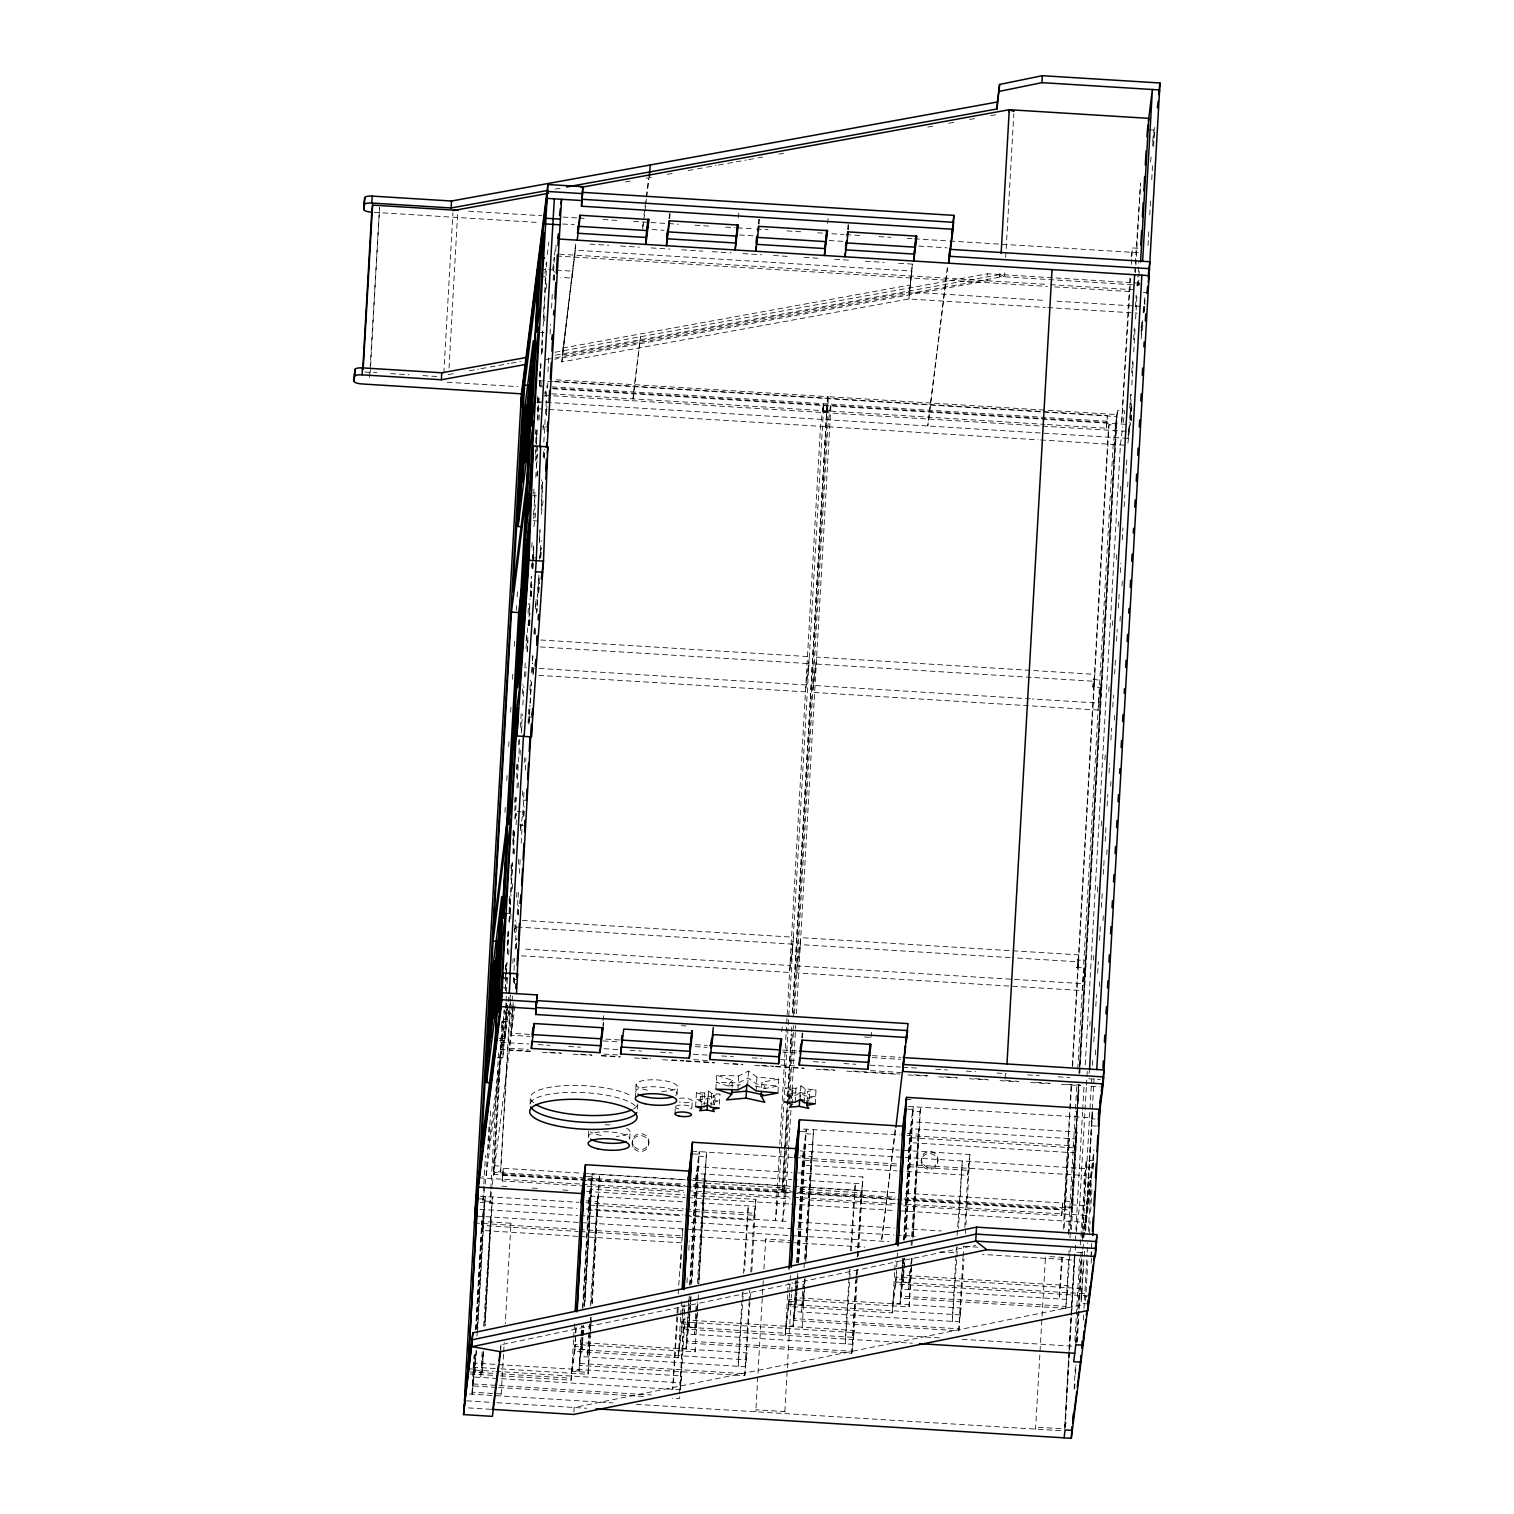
<?xml version="1.0" encoding="UTF-8"?>
<svg xmlns="http://www.w3.org/2000/svg" width="1514" height="1514" viewBox="0 0 1514 1514"><rect width="100%" height="100%" fill="white"/><g stroke="black" fill="none" stroke-linecap="round" stroke-linejoin="round"><path stroke-width="0.75" stroke-dasharray="5 3.75" d="M369.586 377.44L379.579 207.513L370.23 372.349M443.829 373.069L452.913 212.963M449.033 368.148L457.72 212.357M472.008 1393.448L474.147 1355.655M475.623 1329.689L481.641 1223.444L484.707 1199.183L477.497 1198.728M483.742 1186.03L482.815 1202.532L508.969 995.474M483.874 1183.74L485.483 1155.39M504.938 812.412L505.354 805.353M506.755 780.599L507.209 772.462M508.685 746.61L509.083 739.551M510.634 712.242L511.032 705.183M512.508 679.256L512.905 672.178M514.382 646.251L514.817 638.492M516.406 610.293L516.69 605.6M517.182 596.743L517.618 589.135M474.393 1354.424L472.141 1394.186L476.475 1350.942M475.983 1329.046L482.077 1221.419L510.994 1223.217L505.279 1323.804M496.289 1387.373L472.841 1385.916L474.563 1355.238M476.153 1329.652L482.19 1223.463M472.841 1385.916L475.888 1351.491M477.213 1328.232L483.931 1209.61L481.944 1225.451L578.121 1231.412M476.134 1350.28L474.961 1371.835L482.19 1372.29L483.704 1351.377M476.948 1336.105L484.707 1199.183M488.908 1127.003L486.108 1176.51L482.493 1176.283M477.535 1332.225L485.237 1196.533L484.65 1201.056L491.88 1201.51L492.447 1196.968L485.161 1325.658M489.779 1127.059L488.568 1148.18L502.44 1038.415L504.03 1010.254M489.911 1124.713L490.706 1110.633M490.706 1191.234L490.044 1202.987L492.088 1186.711M490.839 1188.887L498.712 1050.224M482.152 1351.832L480.695 1377.437L483.117 1351.945M483.609 1326.245L490.763 1217.01L484.575 1326.34M510.578 1003.366L500.623 1171.874L493.413 1171.42L501.039 1036.882M501.569 1027.457L501.834 1022.726M482.19 1372.29L483.382 1351.226M484.858 1325.488L491.88 1201.51M493.413 1171.42L502.288 1021.799M505.241 969.868L505.638 962.79M509.12 901.417L509.518 894.339M510.994 868.374L511.259 863.661M512.868 835.35L513.132 830.618M514.741 802.306L515.006 797.575M516.615 769.263L517.012 762.185M535.634 434.121L535.899 429.389M537.508 401.078L537.773 396.365M585.426 1179.993L494.056 1174.334L502.762 1020.814M505.279 978.669L506.225 962.147M507.171 945.607L507.852 931.053M509.045 912.545L509.858 895.626M510.918 879.483L511.732 862.564M512.924 844.055L513.719 829.88M514.798 810.993L515.479 796.44M516.671 777.931L517.391 762.507M518.545 744.869L518.829 740.138M535.71 442.542L536.259 430.355M537.451 411.846L538.132 397.293M505.241 989.134L505.903 977.401M506.036 975.054L506.698 963.32M507.228 953.934L508.572 930.467M509.101 921.08L510.559 895.247M510.691 892.9L512.432 862.393M512.962 853.007L514.154 831.886L512.981 841.235M535.577 454.2L535.861 449.507M535.994 447.16L536.921 430.733M537.584 419L538.776 397.879M539.457 386.146L540.782 362.679M541.312 353.292L542.637 329.825M543.185 320.438L544.643 294.605M544.775 292.259L545.702 275.832L545.116 280.506M502.118 1049.789L504.389 1009.668M505.449 990.856L507.058 962.488M507.587 953.139L508.799 931.81M509.329 922.499L510.937 894.055M511.07 891.86L512.678 863.377M513.208 854.142L514.552 830.353M515.214 818.79L516.425 797.462M516.955 788.132L519.737 739.04M520.4 727.363L521.232 712.716M522.311 693.847L522.841 684.423M533.666 493.734L533.931 489.003M535.54 460.691L537.281 429.844M537.811 420.589L539.154 396.857M539.817 385.199L541.028 363.852M541.558 354.522L543.034 328.5M543.166 326.21L544.908 295.495M545.04 293.167L546.781 262.49M497.425 1057.586L502.837 1057.926L506.206 1011.56M505.941 1003.063L505.316 1014.229L507.19 999.372M506.036 1001.36L507.341 978.479M508.666 954.956L509.064 947.991M510.71 918.866L510.975 914.21M512.432 888.699L512.83 881.735M514.4 853.896L514.798 846.951M516.066 824.77L516.709 813.169M518.167 787.659L518.583 780.126M520.002 755.164L520.456 747.235M521.251 733.136L522.33 714.343M522.86 704.937L523.92 686.145M524.45 676.739L525.396 660.293M526.058 648.56L526.986 632.114M528.064 613.302L528.594 603.916M531.793 547.519L532.19 540.479M533.647 514.628L535.029 490.574M535.786 477.288L537.527 446.498M539.041 419.681L539.306 415.044M540.877 387.206L541.274 380.241M544.643 320.949L545.04 313.985M546.478 288.474L546.876 281.509M502.837 1057.926L507.001 1005.201M525.642 676.607L526.172 667.352M527.08 651.134L528.064 634.006M528.537 625.642L530.07 598.655M530.203 596.308L531.3 576.985M531.811 568.034L533.723 542.391M537.035 475.964L537.413 469.264M498.825 1038.188L505.26 1038.68L507.304 1002.93M527.288 651.909L527.951 640.252M528.859 623.938L529.9 613.151M529.578 611.315L529.843 606.66M530.506 595.002L531.565 576.361M537.186 475.926L537.451 471.46M529.484 625.396L529.881 618.412M531.13 596.478L531.793 584.82M532.72 568.507L533.647 552.175M529.654 625.471L529.919 620.816M531.282 596.554L531.811 587.224M532.871 568.564L533.666 554.578M505.26 1038.68L508.212 1010.519M510.218 995.777L509.045 1008.835M500.623 1171.874L510.01 1006.659M510.142 1004.293L510.672 994.849M512.868 963.245L513.132 958.513M514.741 930.202L515.309 919.963M516.615 897.159L516.88 892.427M518.488 864.116L518.886 857.038M520.494 828.707L520.759 823.995M522.368 795.664L522.633 790.951M524.241 762.621L524.506 757.908M543.129 429.844L543.526 422.766M545.002 396.8L545.4 389.723L544.926 393.489M514.684 924.94L515.933 925.016L515.441 932.643L514.287 931.905L514.93 926.909L793.128 944.168L789.551 972.442L520.627 955.788M512.413 996.023L509.329 1050.224L530.562 1051.549M513.322 982.245L513.757 972.442M514.003 970.455L514.552 958.305M515.195 949.24L516.558 922.934M517.201 913.888L517.902 899.373M518.148 897.386L518.545 890.327M519.359 873.446L520.305 856.943M521.213 843.184L522.179 823.938M522.822 814.892L524.052 790.895M525.358 770.115L525.926 757.946M528.045 722.954L528.84 708.817M529.919 689.968L530.335 680.164M541.274 489.609L541.709 479.806M543.148 456.603L543.564 449.526M543.848 442.088L545.305 416.161M545.57 414.174L547.046 385.521M547.973 371.744L548.655 357.228M550.112 334.026L550.528 324.223M551.588 308.099L552.402 291.237M553.178 279.825L554.408 255.866L1047.537 286.43M584.82 1186.049L502.194 1180.939L503.291 1168.316L581.206 1173.142M502.194 1180.939L503.291 1168.316M547.576 387.868L547.973 380.922M512.83 1006.942L511.221 1035.235L530.108 1036.409M514.173 983.381L514.571 976.303M516.179 948.029L516.709 938.585M518.053 915.024L518.583 905.599M523.674 816.027L524.204 806.602M528.878 724.089L529.957 705.24M530.089 702.875L531.282 681.66M531.83 672.235L532.36 662.81M532.493 660.445L532.758 655.732M533.969 634.517L534.366 627.458M535.577 606.243L535.975 599.166M539.306 540.233L539.855 530.808M541.312 504.881L542.655 481.301M543.999 457.739L544.397 450.661M546.933 405.884L546.403 415.309L546.933 408.515M554.029 280.942L554.559 271.517M555.77 250.302L556.168 243.243M513.227 1002.609L511.486 1033.248L530.354 1034.422M514.325 983.248L514.703 976.284M516.293 948.445L516.823 939.172M518.204 914.664L518.602 907.7M523.787 816.406L524.204 808.968M529.124 722.121L530.07 705.619M530.203 703.253L531.414 682.038M531.944 672.613L532.474 663.189M532.606 660.823L533.004 653.764M534.48 627.837L534.082 634.896L535.01 628.178M535.559 608.969L536.088 599.544M539.306 542.977L540.101 528.821M541.198 509.575L542.769 481.679M544.094 458.534L544.624 449.261M554.238 279.636L554.54 274.261M533.004 674.752L533.42 667.447M535.294 634.461L535.634 628.405M536.486 613.246L537.565 594.396M537.697 592.05L538.643 575.112M539.571 559.063L541.236 540.574M533.325 673.333L533.571 668.677M537.47 600.112L536.808 611.77L537.584 605.657M537.602 597.784L538.927 574.468M538.624 592.258L539.419 578.272M540.612 557.303L541.141 547.973L539.855 558.155M538.776 592.334L539.306 583.004M540.763 557.36L541.293 548.03M500.604 1351.718L501.002 1344.773L975.754 1245.189M503.556 1354.235L501.058 1395.984L501.304 1393.997L472.387 1392.199M503.689 1351.888L504.219 1342.521M561.808 361.941L575.831 243.243L561.808 361.941L908.93 298.977L1045.436 307.437M530.07 1104.103L530.449 1097.158M500.604 1375.848L571.1 1380.219L571.743 1371.287L588.246 1372.309L590.328 1335.954M573.541 1339.852L571.8 1370.549L579.029 1370.984L582.625 1337.278M573.674 1337.487L574.62 1320.965M575.945 1327.381L574.866 1346.268L582.095 1346.722M576.058 1327.986L574.733 1351.359L678.121 1357.774L682.019 1326.926L853.801 1337.392L857.227 1276.945M588.416 1136.276L588.814 1129.33M573.901 1412.127L574.166 1407.49L1083.683 1304.519M642.674 228.955L643.072 222.009M579.029 1370.984L580.903 1337.941M581.035 1335.575L581.565 1326.132M582.644 1307.244L588.681 1200.999L591.747 1176.738L584.518 1176.283M581.206 1337.127L579.597 1365.439L744.774 1375.677L750.736 1290.079M581.433 1335.575L582.001 1325.715M582.814 1308.815L588.965 1203.005M581.603 1349.599L582.265 1337.997M582.398 1335.67L582.928 1326.378M584.12 1305.428L590.706 1189.152L685.085 1195M582.758 1334.913L583.306 1325.469M584.366 1306.582L591.747 1176.738M589.798 1345.321L589.211 1349.845L582.001 1349.39L582.663 1337.695M582.795 1335.348L583.325 1325.999M584.518 1304.936L592.258 1174.088L584.82 1305.087M582.966 1337.846L582.001 1349.39M583.098 1335.518L583.628 1326.15M603.121 1027.798L603.518 1020.852L602.951 1025.375M589.324 1324.39L587.47 1356.96L590.687 1317.521M590.384 1305.787L597.538 1196.552L591.463 1303.554M501.002 1368.883L588 1374.277L591.085 1317.085M591.993 1304.103L599.487 1174.523L592.106 1304.462M590.46 1333.626L591.444 1316.158M669.756 218.508L670.021 213.871L669.453 218.395M629.71 1138.85L630.108 1131.885M635.331 1098.218L636.107 1084.308M637.545 1108.437L637.81 1103.801M674.979 1113.793L675.376 1106.848M677.004 1093.827L677.401 1086.882M677.326 1307.907L672.708 1389.322L678.423 1305.674M678.121 1293.959L682.776 1228.914L682.379 1235.897M680.524 1268.467L681.319 1254.5M691.879 1107.87L692.277 1100.905M678.121 1357.774L682.152 1321.968L941.008 1337.997M678.367 1355.787L678.764 1348.842M680.562 1317.407L678.821 1348.103L686.05 1348.539L689.116 1324.277L681.887 1323.823L682.303 1316.745M680.694 1315.041L681.641 1298.52M682.436 1314.379L682.965 1304.936M682.682 1312.543L681.754 1328.914L912.374 1343.202M682.946 1310.575L683.079 1305.541M679.559 1393.997L683.968 1316.12M684.101 1313.755L684.517 1306.677M695.645 1106.583L696.421 1092.692L704.786 1092.938L708.495 1091.064L711.712 1093.373L719.983 1094.149L719.207 1108.04M679.937 1389.776L681.678 1375.923L475.226 1363.13L473.485 1376.983L679.937 1389.776L684.082 1316.499M684.158 1315.344L684.763 1304.708M680.411 1389.795L684.99 1317.767M686.959 1282.869L687.356 1275.886M688.813 1250.299L689.343 1240.988M686.05 1348.539L689.002 1296.609M689.665 1284.799L695.702 1178.554L699.279 1151.643L691.841 1282.642M696.421 1092.692L702.401 1094.622L700.452 1096.761L700.055 1103.706L702.023 1101.567L696.024 1099.637L704.389 1099.902L708.117 1098.029L711.315 1100.318L719.585 1101.094L713.226 1102.268L713.624 1095.322L719.983 1094.149M689.305 1295.814L686.637 1342.994L851.795 1353.232L853.801 1337.392M690.043 1285.216L695.986 1180.56M688.624 1327.153L689.551 1310.897M689.684 1308.569L690.346 1296.949M691.141 1282.983L697.727 1166.707L792.106 1172.555M696.818 1322.876L696.251 1327.399L689.021 1326.945L690.725 1295.946M691.387 1284.137L698.768 1154.274L691.538 1153.838M691.046 1296.684L689.021 1326.945M701.625 1108.513L702.401 1094.622M703.991 1106.848L704.786 1092.938M695.683 1313.584L694.491 1334.515L696.648 1313.679M695.815 1311.256L696.213 1304.273M697.405 1283.342L704.559 1174.107L698.37 1283.437M713.624 1095.322L715.005 1097.669L714.608 1104.614L707.473 1103.025L707.871 1096.079L700.452 1096.761M707.719 1104.974L708.495 1091.064M696.781 1311.351L697.311 1302.04M696.251 1327.399L697.708 1301.661M698.768 1282.945L706.508 1152.078L698.881 1283.986M571.478 1373.255L575.131 1344.413L695.021 1351.832L698.465 1293.713M713.189 1032.302L713.454 1027.665L712.886 1032.188M759.063 224.034L759.328 219.398L758.741 223.921M710.918 1107.283L711.712 1093.373M715.895 1089.172L716.69 1075.262L738.681 1075.943L748.484 1071.004L756.924 1077.079L778.726 1079.104L777.95 1093.013M732.038 1087.298L732.435 1080.353L716.69 1075.262M737.886 1089.853L738.681 1075.943M747.708 1084.913L748.484 1071.004M742.409 1291.858L738.189 1366.309L743.374 1291.953M743.469 1273.255L748.257 1205.882L744.566 1271.022M756.129 1090.969L756.924 1077.079M744.774 1375.677L749.033 1302.911M749.108 1301.624L749.771 1289.985M750.774 1272.233L754.123 1213.244L685.691 1209.005M778.726 1079.104L761.958 1082.188L761.561 1089.134L778.347 1086.068L756.527 1084.024L748.105 1077.968L738.283 1082.889L716.292 1082.207L729.786 1086.579M751.777 1271.476L755.883 1199.391L687.451 1195.133M763.245 1280.749L755.808 1411.767L756.073 1409.799L784.971 1411.578L784.725 1413.565L791.481 1294.243M763.908 1269.054L765.762 1239.001L792.447 1240.666M786.031 1034.459L775.471 1220.681L778.877 1189.228L786.088 1189.663L785.558 1198.501L782.681 1221.117L788.983 1110.33M786.163 1032.113L820.531 426.323L823.389 403.689L822.935 411.827L830.24 411.6L822.935 411.827M693.223 1186.673L782.265 1192.18L787.091 1107.169M787.223 1104.804L791.235 1033.948M792.447 1012.696L827.533 396.649L553.386 379.654M787.204 1107.548L782.265 1192.18M787.337 1105.182L791.349 1034.327M791.481 1031.961L791.898 1024.883M792.56 1013.074L827.533 396.649M790.119 1192.672L783.079 1192.237L787.886 1109.951M788.434 1100.508L792.447 1029.652M793.26 1015.497L828.366 396.706L1116.575 414.571L1079.179 1073.502M789.646 1098.558L793.79 1025.489M794.453 1013.699L827.761 426.759L830.618 404.143L830.164 412.281M789.892 1100.281L790.289 1093.316L792.863 1090.496L784.99 1087.96L795.986 1088.301L800.906 1085.822L805.107 1088.869L816.027 1089.872L815.232 1103.782M790.933 1110.424L786.031 1190.856L778.802 1190.42L823.711 404.976L823.086 409.953L830.315 410.408L830.94 405.43L796.421 1013.755M791.614 1098.653L795.758 1025.546M792.087 1104.406L792.863 1090.496M795.21 1102.192L795.986 1088.301M785.388 1333.342L785.785 1326.396M787.583 1294.962L785.842 1325.658L793.071 1326.094L797.007 1292.956M787.715 1292.596L788.264 1283.153M802.496 1037.828L802.761 1033.191L802.174 1037.715M848.351 229.579L848.616 224.943L848.048 229.466M799.808 1097.063L800.073 1092.427L790.289 1093.316M800.111 1099.732L800.906 1085.822M790.384 1275.413L788.775 1306.468L892.162 1312.865L896.591 1272.687M911.977 1258.172L909.081 1306.942L789.173 1299.523L785.141 1335.31L789.57 1295.132M791.746 1292.256L792.163 1282.547M804.331 1102.76L805.107 1088.869M793.071 1326.094L795.929 1280.447M796.686 1262.354L802.723 1156.109L806.3 1129.198L798.862 1260.197M796.042 1280.825L793.904 1318.58L959.062 1328.819M797.064 1262.771L803.007 1158.115M809.063 1101.454L807.227 1098.369L807.624 1091.405L816.027 1089.872M796.307 1293.107L793.658 1320.549L958.816 1330.787L963.983 1259.156M796.44 1290.78L796.97 1281.487M798.029 1262.865L804.767 1144.262L899.146 1150.11M797.746 1273.501L796.042 1304.5L803.272 1304.954L803.839 1300.431M798.427 1262.392L805.789 1131.829L798.559 1131.393M797.14 1290.609L798.067 1274.239M809.195 1099.145L809.46 1094.508L807.624 1091.405M802.704 1291.139L801.531 1312.07L803.669 1291.234M802.836 1288.811L803.234 1281.828M804.029 1267.88L811.58 1151.643L805.391 1260.992M803.802 1288.906L804.199 1281.923M803.272 1304.954L804.331 1286.238M804.464 1283.891L804.729 1279.216M805.789 1260.5L813.529 1129.633L805.902 1261.541M805.088 1278.289L802.042 1329.387L802.306 1327.418M849.43 1269.413L845.209 1343.864L850.395 1269.508M850.49 1250.81L855.278 1183.437L851.455 1250.905M912.355 264.117L908.93 298.977L912.355 264.117L895.891 263.095M851.795 1353.232L855.94 1280.087M856.072 1277.721L856.489 1270.643M857.284 1256.488L862.904 1176.946L794.472 1172.688M856.659 1269.868L852.041 1351.264L686.883 1341.026M857.397 1256.866L861.144 1190.799L799.808 1186.995M857.359 1274.618L857.757 1267.634M858.419 1255.995L862.904 1176.946M892.162 1312.865L892.806 1303.951M894.623 1272.517L892.882 1303.213L900.092 1303.649L903.158 1279.387L895.947 1278.933M894.755 1270.151L895.285 1260.708M897.405 1252.967L895.815 1284.023L1089.285 1296.003M900.092 1303.649L901.966 1270.606M902.117 1268.24L902.514 1261.162M903.707 1239.909L909.744 1133.664L912.81 1109.384L905.58 1108.948M902.95 1258.002L900.679 1298.104L1065.837 1308.342L1070.341 1248.331M904.028 1239.114L909.782 1137.657L911.788 1121.798L1076.946 1132.037L1071.401 1229.728M902.666 1265.458L900.925 1296.135L1066.083 1306.374M902.779 1263.584L903.063 1258.38M904.085 1240.326L910.028 1135.67M902.685 1282.263L903.593 1266.007M903.726 1263.679L903.99 1259.023M905.183 1238.092L911.788 1121.798M910.86 1277.986L910.293 1282.509L903.063 1282.055L904.369 1258.134M905.58 1237.6L912.81 1109.384M904.028 1270.511L903.063 1282.055M904.161 1268.164L904.691 1258.815M905.883 1237.752L913.321 1106.734L912.753 1111.276L919.982 1111.711L920.55 1107.188L913.112 1238.206M909.611 1271.022L908.551 1289.625L910.69 1268.789M911.049 1245.416L918.62 1129.198L912.015 1245.53M910.822 1266.461L911.22 1259.478M909.081 1306.942L911.863 1257.812M912.81 1238.055L919.982 1111.711M1139.607 283.194L987.639 273.769L987.26 280.733L554.616 359.197M1139.399 283.175L1139.134 285.162L999.675 276.513L1000.073 269.454M555.43 357.777L1004.596 276.305L1004.861 271.593M1005.674 257.456L1013.812 113.834M956.451 1246.968L952.23 1321.419L956.753 1258.702M957.113 1235.348L962.298 1160.992L958.476 1228.46M956.886 1256.374L957.416 1247.063M958.816 1330.787L962.961 1257.642M963.15 1256.715L963.756 1246.23M964.815 1227.343L968.165 1168.354M965.44 1233.55L969.925 1154.482L901.492 1150.243M1005.088 1078.952L1005.485 1071.893M903.517 1205.806L1061.693 1215.61L1062.79 1203.005L899.903 1192.9M1047.347 424.545L1106.356 428.197L1107.472 415.593L550.339 381.055M1061.693 1215.61L1062.79 1203.005M1106.356 428.197L1107.472 415.593M1010.179 957.624L800.338 944.604L796.78 972.896L1082.207 990.591L1085.065 967.957L1076.586 967.427L1078.933 954.899L800.736 937.658L797.178 965.951L1082.586 983.646L1085.462 961.012L1077.079 959.8M1092.502 686.883L1093.827 686.277L1094.471 681.3L816.273 664.059L812.696 692.352L1098.123 710.047L1100.981 687.413L1092.502 686.883L1094.868 674.355L816.652 657.114L813.094 685.407L1030.107 698.843M1077.287 1111.901L1071.477 1207.245L1064.247 1206.809L1071.212 1084.081M1072.291 1065.194L1108.305 430.317L1109.024 424.658L1116.253 425.112L1079.69 1069.414M1061.636 1257.093L1059.251 1298.974L1062.601 1257.188M1063.225 1229.179L1069.319 1138.547L1064.172 1229.273M1076.586 967.427L1077.911 966.84L1078.309 959.876M1093.827 686.277L1094.225 679.332M1064.247 1206.809L1070.057 1111.465M1070.19 1109.1L1071.534 1085.5M1072.612 1066.613L1109.024 424.658M1068.392 1234.099L1075.337 1111.522M1075.47 1109.175L1076.946 1083.248M1077.741 1069.092L1113.187 444.454L1117.483 410.521L1124.694 410.956L1122.991 424.545M904.937 1199.788L1071.306 1210.102L1078.441 1084.516M1079.066 1073.123L1116.575 414.571M1065.837 1308.342L1069.187 1249.353M1069.982 1237.941L1077.041 1111.295M1077.173 1108.929L1078.517 1085.311M1077.419 1109.554L1078.895 1083.589M1068.695 1234.289L1072.404 1204.86L1079.217 1084.649M1079.898 1072.877L1117.483 410.521M1064.739 1426.226L1068.979 1351.359M1069.111 1349.012L1074.297 1257.831M1075.886 1229.841L1082.567 1111.976M1082.699 1109.63L1084.043 1086.049M1085.235 1064.834L1120.417 444.908L1122.707 426.797M1129.879 278.065L1121.59 424.052L1130.636 278.519M1074.41 1258.134L1064.721 1428.913L1035.822 1427.134L1035.557 1429.102L1045.512 1256.336L1045.247 1258.323M1065.213 1427.607L1071.704 1313.035M1071.836 1310.708L1075.016 1254.595M1075.546 1245.246L1075.167 1252.192L1082.378 1252.646L1083.532 1243.543M1131.45 264.401L1132.377 247.918L1137.79 248.239M1086.314 1087.468L1079.633 1205.314L1075.337 1239.266M1086.446 1085.103L1087.26 1070.966M1089.796 1026.17L1090.061 1021.458M1093.543 960.179L1093.808 955.466M1097.423 891.822L1097.688 887.109M1101.17 825.811L1101.435 821.099M1104.898 759.82L1105.182 755.108M1108.778 691.463L1109.062 686.75M1112.525 625.452L1112.79 620.74M1116.272 559.461L1116.537 554.749M1118.146 526.456L1118.411 521.743M1120.152 491.104L1120.417 486.391M1134.724 272.142L1140.553 183.137L1135.481 272.615M1074.883 1340.723L1079.52 1258.891M1080.315 1244.868L1086.314 1160.102L1093.543 1160.538L1092.881 1172.233M1075.829 1344.792L1081.128 1251.264M1081.942 1237.241L1086.314 1160.102M1074.088 1389.209L1075.546 1363.489M1076.738 1342.445L1081.507 1258.285M1082.567 1239.72L1091.67 1079.425M1092.465 1065.288L1092.729 1060.576M1093.808 1041.708L1094.603 1027.571M1095.814 1006.356L1096.477 994.566M1097.688 973.351L1098.35 961.56M1099.561 940.345L1100.356 926.208M1101.416 907.359L1102.23 893.203M1103.29 874.354L1104.103 860.217M1105.163 841.349L1105.977 827.212M1107.169 805.997L1107.851 794.207M1109.043 772.992L1109.592 763.567M1110.916 740.005L1111.598 728.215M1112.79 707L1113.452 695.21M1114.664 673.995L1115.458 659.858M1116.537 640.99L1117.2 629.218M1118.411 608.003L1119.206 593.848M1120.417 572.633L1120.947 563.208M1122.29 539.646L1122.953 527.856M1124.164 506.641L1124.826 494.851M1126.038 473.636L1126.832 459.499M537.508 401.797L1128.025 438.398L1128.687 426.816M1129.766 408.023L1130.561 393.886M1131.753 372.69L1132.434 360.919M1133.626 339.742L1134.308 327.951M1135.5 306.774L1136.162 295.003M1074.694 1388.3L1074.959 1383.626M1075.489 1374.277L1076.019 1364.928M1077.343 1341.536L1079.066 1311.143M1079.198 1308.815L1082.51 1250.375M1130.258 413.19L1131.318 394.34M1131.847 384.935L1133.191 361.392M1133.721 351.967L1135.065 328.424M1135.595 319L1136.938 295.457M1137.468 286.032L1138.131 274.261M1138.263 271.914L1138.793 262.49M1138.49 285.067L1139.304 270.949M1088.282 1303.933L1081.053 1303.478L1083.57 1259.061M1085.159 1231.014L1092.521 1110.879L1085.765 1230.106M1092.2 1111.484L1086.863 1205.769L1072.404 1204.86M1092.332 1109.119L1094.073 1078.479M1095.417 1054.917L1095.814 1047.839M1099.296 986.56L1099.561 981.829M1103.044 920.55L1103.309 915.838M1106.791 854.558L1107.056 849.846M1110.67 786.201L1110.935 781.489M1114.399 720.191L1114.683 715.479M1120.019 621.194L1120.417 614.116M1122.025 585.842L1122.29 581.13M1127.646 486.846L1127.911 482.114M1131.393 420.835L1131.658 416.123M1084.573 1251.151L1081.053 1303.478M1083.305 1320.132L1083.835 1310.764M1083.967 1308.437L1087.014 1254.671M1087.147 1252.324L1087.677 1242.975M1088.339 1231.279L1091.386 1177.514L1084.175 1177.078M1085.576 1300.81L1087.96 1258.74M1089.418 1233.021L1090.08 1221.325M1090.61 1211.976L1091.954 1188.604M1144.414 311.259L1144.679 306.623L1055.239 301.078M1147.991 245.495L1148.804 231.358M1149.732 214.874L1150.659 198.391M1151.738 179.56L1152.533 165.442M1153.611 146.593L1154.406 132.475M1090.932 1257.169L1091.726 1243.145M1091.14 1263.282L1091.802 1251.586M544.926 273.277L546.289 262.471M547.273 254.674L548.901 241.843M539.23 376.059L540.687 364.439M542.163 352.8L543.034 345.835M552.742 269.076L554.2 257.437M554.503 255.109L555.373 248.145M536.864 458.174L537.394 453.935M536.41 466.123L537.489 457.644M534.385 501.872L535.464 493.375M533.59 518.469L535.672 501.986M533.931 526.683L535.691 512.773M533.912 547.519L532.625 557.701L538.038 558.041M531.755 566.387L533.817 550.093M541.387 514.382L543.11 500.812M526.077 641.293L527.78 627.742M528.064 625.471L528.935 618.696M521.403 730.675L522.273 723.711M514.741 818.468L515.631 811.466L521.043 811.807M509.026 921.42L511.089 905.107M520.494 830.561L521.384 823.578M521.687 821.231L522.86 811.92M481.831 1223.407L482.077 1221.419M508.761 1010.955L507.701 1019.452L504.086 1019.225M483.534 1216.556L481.793 1230.428L577.988 1236.389M513.473 1006.602L512.603 1013.396L505.373 1012.942M492.391 1184.383L515.309 1002.949M494.056 1174.334L494.302 1172.347L684.101 1184.099M510.748 1225.186L510.994 1223.217M500.415 1349.39L501.002 1344.773M643.942 215.158L645.948 199.186M646.251 196.915L648.541 178.652M642.958 226.684L643.545 222.123M643.828 219.833L646.421 199.299M646.705 197.009L649.014 178.747M668.999 218.243L669.567 213.701M603.064 1020.682L603.916 1013.888M590.706 1189.152L588.7 1204.993L683.098 1210.84M571.1 1380.219L574.979 1349.371L746.781 1359.837M597.689 1203.498L597.935 1201.51L583.25 1200.659M588 1374.277L588.246 1372.309M738.207 217.959L739.059 211.165M632.152 1143.032L632.398 1141.045M758.287 223.769L758.855 219.246M648.673 1144.054L648.919 1142.067M712.432 1032.018L712.999 1027.495M697.727 1166.707L695.74 1182.548L790.119 1188.395M695.588 1187.506L697.348 1173.653L791.727 1179.501M704.71 1181.052L704.975 1179.065L688.473 1178.1M827.496 223.504L828.366 216.71M679.54 1396.722L679.294 1398.709L672.254 1398.274M695.021 1351.832L695.286 1349.863M847.575 229.295L848.143 224.772M828.366 396.706L828.12 398.674L1116.329 416.539M755.883 1199.391L753.877 1215.231L685.445 1210.992M781.64 1031.753L782.511 1024.959M765.516 1240.988L765.762 1239.001M801.72 1037.563L802.288 1033.04M783.079 1192.237L783.344 1190.269M909.327 292.032L911.977 271.063L575.452 250.207L562.205 354.995L909.327 292.032L1045.833 300.491M804.767 1144.262L802.761 1160.102L897.14 1165.95M804.369 1151.208L802.609 1165.061L896.988 1170.909M811.731 1158.607L811.996 1156.62L797.291 1155.769M947.253 267.921L927.76 425.983L947.745 267.883M870.928 1037.298L871.799 1030.504M860.747 1197.744L862.507 1183.891L794.074 1179.652M999.675 276.513L999.921 274.526L1004.596 276.305M895.134 1129.614L881.508 1241.196L895.607 1129.595M892.56 1305.92L896.193 1277.078L1082.453 1288.603L1081.45 1296.533L1086.863 1296.873M918.771 1136.162L919.017 1134.175L902.514 1133.21M921.193 1160.935L921.439 1158.967M937.696 1161.957L937.961 1159.989M969.925 1154.482L967.919 1170.341L906.583 1166.537M969.528 1161.446L967.768 1175.299L899.354 1171.06M1131.242 256.964L1132.377 247.918M1115.534 430.771L1116.253 425.112M1152.665 141.124L1154.425 127.176M1150.508 162.017L1151.397 155.053M1152.57 145.741L1154.33 131.794M1092.994 679.256L1101.378 680.467L1098.521 703.083L1032.472 698.995M1129.69 417.58L1131.734 401.399M1141.083 327.497L1141.953 320.571M1143.108 311.335L1144.868 297.482M1128.422 431.452L1129.595 422.16M1129.879 419.908L1131.658 405.884M1141.064 331.471L1142.427 320.608M1143.411 312.868L1145.057 299.81M1128.025 438.398L1130.087 422.122M1130.371 419.908L1131.847 408.174M1141.178 334.367L1142.71 322.16M1143.903 312.849L1145.076 303.557M1127.93 443.091L1130.504 422.728M1130.788 420.457L1131.734 412.981M1141.083 339.004L1143.127 322.823M1077.911 966.84L1078.555 961.844L1012.525 957.756M1076.946 1132.037L1074.94 1147.877L909.782 1137.657M1071.306 1210.102L1071.552 1208.115L905.183 1197.82M1089.02 1073.331L1089.55 1069.092M1074.902 1254.179L1074.164 1260.121L982.435 1254.425M1082.851 1237.506L1093.922 1149.826M1083.286 1237.809L1093.922 1153.668M1083.835 1237.335L1093.827 1158.286M1085.254 1229.917L1091.007 1184.459L1083.778 1184.024L1085.917 1167.048L1093.146 1167.502L1093.714 1162.903M1064.967 1426.945L1065.477 1422.99L1069.073 1423.198M1075.697 1342.085L1076.227 1337.827L1079.842 1338.054M732.435 1080.353L727.269 1085.992L740.308 1084.8M555.127 189.099L562.054 187.831M625.301 181.964L632.284 180.696M646.232 178.179L653.215 176.911M667.182 174.375L674.165 173.107M688.132 170.571L695.115 169.303M697.443 168.887L704.426 167.619M706.754 167.202L716.065 165.499M718.393 165.083L725.376 163.815M727.685 163.398L746.307 160.011M748.635 159.595L755.618 158.327M757.946 157.91L762.602 157.059M778.896 154.106L783.552 153.274M927.836 127.1L934.819 125.832M948.786 123.296L955.769 122.028M969.736 119.492L976.719 118.224M990.686 115.689L997.669 114.421M562.602 348.05L909.706 285.086M555.013 352.251L987.639 273.769M448.352 374.583L455.336 373.315M469.302 370.779L478.613 369.094M480.941 368.678L487.924 367.41M490.252 366.994L508.874 363.606M511.202 363.19L520.494 361.505M555.411 355.165L999.921 274.526M546.119 359.461L553.102 358.193M807.227 1098.369L815.63 1096.836L804.71 1095.814L800.509 1092.786L795.588 1095.247L784.593 1094.906L792.484 1097.442M703.764 1103.365L707.473 1103.025M1149.126 129.769L1154.539 130.109M468.715 211.203L541.747 215.726M562.962 217.051L584.158 218.357M603.007 219.53L617.144 220.401M633.647 221.423L678.461 224.204M694.983 225.226L709.139 226.097M725.66 227.138L735.085 227.706M737.45 227.857L753.972 228.879M756.319 229.03L768.128 229.768M786.996 230.923L801.152 231.812M817.674 232.834L822.386 233.118M831.829 233.705L843.639 234.443M845.985 234.594L860.141 235.465M879.028 236.638L890.819 237.357M907.34 238.398L912.053 238.682M914.418 238.834L947.442 240.877M949.808 241.029L1138.566 252.724M374.072 212.32L539.003 222.539M562.565 223.996L574.355 224.734M652.118 229.541L663.908 230.279M739.419 234.954L755.94 235.976M829.085 240.518L843.241 241.388M918.733 246.063L947.045 247.823M589.968 244.133L608.779 245.287M620.551 246.025L639.381 247.179M651.152 247.918L669.964 249.091M681.735 249.81L702.912 251.135M712.337 251.703L731.167 252.876M742.92 253.614L761.75 254.768M773.522 255.506L789.986 256.528M804.104 257.399L820.588 258.421M834.706 259.291L851.171 260.313M865.289 261.184L884.119 262.357M559.366 254.182L1048.029 284.5M1050.375 284.632L1132.737 289.723M1054.615 286.884L1130.125 291.559M1143.316 292.372L1146.931 292.599M540.044 269.132L554.086 270.003M556.414 270.154L572.803 271.176L572.406 278.122L560.71 277.403M539.646 276.097L546.668 276.532M1047.783 307.588L1137.222 313.133M540.366 332.323L543.98 332.55M539.079 380.771L553.14 381.642M555.468 381.774L827.287 398.617M364.798 372.009L376.854 372.766M390.688 373.617L409.159 374.772M422.993 375.623L439.155 376.626M539.855 385.994L543.469 386.221M551.985 386.865L1106.753 421.252M552.307 388.152L1107.075 422.538M447.179 382.247L517.864 386.638M553.216 388.833L1126.454 424.355M551.588 393.81L1044.982 424.393M544.945 395.286L1126.075 431.301M545.4 401.967L549.014 402.194M536.637 402.289L540.252 402.516M537.129 408.761L546.535 409.329M548.882 409.48L1038.244 439.817M1040.591 439.949L1125.829 445.248M542.258 426.853L545.873 427.08M532.833 495.608L536.448 495.835M533.307 520.721L538.719 521.062M540.668 640.006L809.441 656.66L805.864 684.953L532.228 667.996M540.271 646.951L809.044 663.605L805.467 691.898L538.908 675.376M528.178 716.803L531.793 717.03M522.822 800.092L526.437 800.319M519.662 824.998L523.276 825.206M505.506 913.377L510.937 913.718M522.387 920.398L793.525 937.204L789.948 965.497L523.39 948.975M504.465 977.684L508.079 977.912M502.44 978.555L507.871 978.896M513.284 979.236L516.899 979.444M501.304 987.601L506.717 987.942M681.376 1025.678L685.956 1025.962M864.532 1037.033L871.402 1037.45M503.802 1021.496L507.417 1021.704M501.248 1021.95L504.862 1022.177M605.865 1039.115L620.021 1039.986M695.513 1044.66L707.322 1045.398M782.814 1050.073L796.989 1050.943M872.48 1055.636L900.792 1057.378M603.253 1040.932L619.775 1041.973M695.267 1046.647L707.076 1047.366M782.568 1052.06L796.724 1052.93M872.234 1057.605L900.546 1059.365M499.563 1040.61L504.976 1040.951M500.509 1042.275L528.746 1044.017M538.151 1044.603L549.923 1045.341M568.753 1046.496L580.505 1047.234M604.029 1048.691L618.147 1049.562M629.919 1050.281L641.671 1051.019M660.501 1052.192L672.254 1052.911M693.431 1054.236L707.549 1055.107M721.667 1055.977L733.438 1056.715M752.25 1057.87L761.656 1058.456M780.486 1059.63L796.951 1060.652M813.415 1061.655L825.187 1062.393M843.998 1063.566L855.77 1064.285M869.888 1065.156L900.47 1067.067M902.817 1067.2L916.935 1068.089M935.766 1069.244L947.518 1069.982M966.348 1071.136L975.754 1071.723M996.931 1073.048L1006.337 1073.615M1027.514 1074.94L1039.266 1075.659M1058.097 1076.832L1069.849 1077.552M1088.68 1078.725L1100.451 1079.463M509.593 1048.256L528.462 1049.41M603.972 1054.104L618.128 1054.974M693.62 1059.649L707.776 1060.538M780.921 1065.061L797.443 1066.083M870.588 1070.625L901.265 1072.518M500.131 1049.221L530.714 1051.113M549.525 1052.287L561.297 1053.006M580.108 1054.179L591.879 1054.898M601.285 1055.485L620.115 1056.658M641.274 1057.964L650.698 1058.551M671.875 1059.857L683.628 1060.595M685.974 1060.746L714.211 1062.487M733.041 1063.661L742.447 1064.247M761.258 1065.402L773.029 1066.14M775.376 1066.272L803.612 1068.032M822.443 1069.206L834.195 1069.925M853.025 1071.098L900.073 1074.013M914.191 1074.883L928.309 1075.754M944.774 1076.776L956.545 1077.514M975.357 1078.668L987.128 1079.406M1005.939 1080.58L1017.711 1081.299M1036.522 1082.472L1050.64 1083.343M1067.105 1084.365L1081.223 1085.235M542.372 1052.268L561.24 1053.441M573.049 1054.179L591.917 1055.353M601.361 1055.939L620.229 1057.094M634.385 1057.983L650.906 1059.005M662.697 1059.743L683.931 1061.049M686.296 1061.2L714.608 1062.96M724.052 1063.528L742.92 1064.702M754.729 1065.44L773.597 1066.613M775.963 1066.745L804.275 1068.505M816.065 1069.244L834.952 1070.417M846.742 1071.136L898.654 1074.353M908.097 1074.94L926.965 1076.113M938.756 1076.851L957.643 1078.025M969.433 1078.744L988.32 1079.917M1000.111 1080.655L1018.979 1081.81M1030.788 1082.548L1049.656 1083.721M1061.465 1084.459L1080.334 1085.614M1091.026 1086.276L1100.053 1086.844M906.28 1099.334L911.012 1099.618M908.249 1106.431L1092.143 1117.824L1091.14 1125.754L1096.552 1126.075M1091.537 1118.789L1095.133 1119.016M803.574 1129.028L899.903 1134.989M906.962 1135.424L1075.186 1145.909M805.732 1133.721L812.961 1134.156M800.319 1150.924L1085.235 1168.581L1084.838 1175.526L905.883 1164.436M691.841 1151.17L793.033 1157.453M795.399 1157.585L897.386 1163.963M698.711 1156.166L705.94 1156.601M494.113 1165.761L501.342 1166.215M1064.967 1201.151L1072.196 1201.586M583.571 1173.293L685.066 1179.595M687.432 1179.728L791.311 1186.181M793.677 1186.314L897.537 1192.767M589.514 1173.918L685.842 1179.879M692.92 1180.314L790.365 1186.408M799.543 1188.982L860.898 1192.786M693.469 1184.686L790.365 1190.704M799.733 1191.272L895.815 1197.233M591.69 1178.611L598.901 1179.046M502.591 1173.975L585.199 1179.103M587.564 1179.255L684.366 1185.254M693.809 1185.841L795.323 1192.124M797.67 1192.275L894.471 1198.274M903.915 1198.861L1062.071 1208.664M587.773 1180.125L690.876 1186.522M799.487 1193.259L895.569 1199.22M502.894 1175.28L684.688 1186.541M687.034 1186.692L790.914 1193.127M793.279 1193.278L894.793 1199.561M897.14 1199.713L1062.393 1209.951M478.651 1177.76L579.824 1184.024M582.171 1184.175L685.691 1190.591M688.037 1190.742L791.557 1197.158M793.923 1197.309L895.077 1203.573M897.423 1203.725L1085.633 1215.382L1085.254 1222.328L897.045 1210.67M587.167 1186.2L683.968 1192.199M693.412 1192.786L790.194 1198.785M799.638 1199.372L894.074 1205.22M501.796 1186.162L508.855 1186.616M532.379 1188.074L539.438 1188.509M562.962 1189.966L570.021 1190.401M586.486 1191.423L685.293 1197.536M687.659 1197.688L788.813 1203.952M791.16 1204.103L894.679 1210.519M682.341 1201.794L590.309 1196.098L588.567 1209.951L682.946 1215.799M691.766 1202.381L755.486 1206.336L753.726 1220.189L685.312 1215.95M480.146 1196.211L578.821 1202.324M585.899 1202.759L683.344 1208.853M480.298 1202.381L576.758 1208.361M586.164 1208.948L682.625 1214.928M684.971 1215.061L788.491 1221.476M797.897 1222.063L894.358 1228.043M903.763 1228.63L941.405 1230.958M479.9 1209.326L577.78 1215.42M580.127 1215.572L683.363 1221.968M691.482 1222.441L794.926 1228.857M797.272 1229.008L893.96 1234.989M896.042 1235.121L915.137 1236.313M477.156 1216.139L888.756 1241.65M964.002 1246.306L978.12 1247.195M1049.959 1256.62L1065.515 1257.585M474.431 1222.99L681.603 1235.84M690.781 1236.351L791.917 1242.616M794.282 1242.767L864.835 1247.139M940.099 1251.813L956.564 1252.835M580.468 1231.563L681.357 1237.809M580.335 1236.522L681.205 1242.786M896.061 1282.036L1089.531 1294.035M788.908 1301.378L796.137 1301.832M789.04 1304.481L960.822 1314.947M962.128 1339.322L1075.148 1346.324M579.862 1363.471L745.02 1373.709M472.803 1367.142L498.655 1368.751M469.643 1368.826L475.074 1369.167M474.828 1370.075L493.602 1371.23M495.949 1371.381L681.281 1382.869M470.305 1371.968L498.503 1373.709M500.85 1373.86L571.346 1378.232M470.059 1373.955L498.257 1375.696M473.087 1383.928L651.38 1394.981M498.636 1387.505L646.44 1396.665M469.416 1394.016L612.886 1402.91M636.41 1404.367L1062.241 1430.768M466.653 1400.829L494.889 1402.57M497.046 1402.702L586.618 1408.266M468.375 1407.906L490.612 1409.288M800.073 1092.427L809.46 1094.508M755.183 1086.049L765.63 1088.377L761.958 1082.188M707.871 1096.079L715.005 1097.669M713.226 1102.268L714.608 1104.614M530.279 1103.195A53.785 14.799 3.2 0 1 583.912 1092.616A53.785 14.799 3.2 0 1 637.224 1108.891M588.643 1137.374A20.685 5.696 3.2 0 1 608.477 1131.829A20.685 5.696 3.2 0 1 629.616 1139.19M635.956 1092.351A20.685 5.696 3.2 0 1 658.382 1086.976A20.685 5.696 3.2 0 1 675.774 1095.511M675.566 1106.431A8.27 2.271 3.2 0 1 686.94 1105.428A8.27 2.271 3.2 0 1 690.441 1108.986M678.953 1108.986A8.27 2.271 3.2 0 1 675.395 1107.131M637.167 1105.617A53.785 14.799 3.2 0 1 633.363 1108.986M533.534 1102.798A53.785 14.799 3.2 0 1 562.962 1085.746A53.785 14.799 3.2 0 1 632.076 1096.306M647.33 1090.175A20.685 5.696 3.2 0 1 642.504 1080.731A20.685 5.696 3.2 0 1 675.566 1084.232A20.685 5.696 3.2 0 1 658.647 1091.367M626.588 1128.327A20.685 5.696 3.2 0 1 616.387 1136.352M601.19 1135.405A20.685 5.696 3.2 0 1 590.479 1131.866M605.013 1124.807A20.685 5.696 3.2 0 1 612.754 1125.167M679.408 1098.275A8.27 2.271 3.2 0 1 690.233 1099.221A8.27 2.271 3.2 0 1 690.195 1102.23A8.27 2.271 3.2 0 1 679.351 1102.041M633.325 393.791L632.928 400.737L640.536 336.733L633.325 393.791M582.001 1342.653L580.241 1356.525L745.418 1366.745L747.159 1352.891L582.001 1342.653M689.021 1320.208L687.28 1334.061L852.439 1344.3L854.18 1330.446L689.021 1320.208M796.042 1297.763L794.301 1311.616L959.46 1321.854L961.22 1308.001L796.042 1297.763M911.39 1128.763L909.63 1142.616L1074.808 1152.854L1076.549 1139.001L911.39 1128.763M903.063 1275.318L901.322 1289.171L1066.481 1299.409L1068.241 1285.556L903.063 1275.318M923.54 1164.72A8.27 7.949 7.2 0 0 937.563 1162.033A8.27 7.949 7.2 0 0 927.987 1151.662A8.27 7.949 7.2 0 0 923.54 1164.72M923.294 1166.707A8.27 7.949 7.2 0 0 937.298 1164.001A8.27 7.949 7.2 0 0 927.741 1153.649A8.27 7.949 7.2 0 0 923.294 1166.707M634.498 1146.817A8.27 7.949 7.2 0 0 648.522 1144.111A8.27 7.949 7.2 0 0 638.965 1133.759A8.27 7.949 7.2 0 0 634.498 1146.817M634.252 1148.785A8.27 7.949 7.2 0 0 648.276 1146.098A8.27 7.949 7.2 0 0 638.7 1135.727A8.27 7.949 7.2 0 0 634.252 1148.785"/><path stroke-width="1.5" d="M526.077 520.286L531.414 478.121L533.382 445.93L547.822 446.838L543.488 561.126L531.376 736.864L516.917 735.955L518.375 707.927L513.038 750.092M531.376 736.864L531.793 723.806M516.917 735.955L529.029 560.218L533.382 445.93M540.612 446.384L536.259 560.672L524.147 736.41M545.854 479.03L546.838 459.953M522.179 393.886L361.96 383.95A8.27 2.271 3.2 0 1 353.992 381.168L354.995 369.416A7.248 1.987 3.2 0 1 362.471 367.883L441.747 372.785L527.269 357.285M362.887 367.58L371.706 212.168A8.27 2.271 3.2 0 1 363.738 209.386L364.742 197.634A7.248 1.987 3.2 0 1 372.217 196.101L451.494 201.021L997.385 101.987L999.6 84.462L1042.332 75.7L1160.008 82.986L1103.214 1083.892L1098.521 1121.079M353.992 381.168L354.995 369.416M363.738 209.386L364.742 197.634M354.598 376.361A7.248 1.987 3.2 0 1 362.073 374.829L362.471 367.883M364.344 204.579A7.248 1.987 3.2 0 1 371.819 203.046L372.217 196.101M363.133 369.548L372.595 205.09L457.985 210.389M362.073 374.829L441.369 379.749L441.747 372.785M371.819 203.046L451.115 207.967L451.494 201.021M464.325 1400.677L472.898 1332.793L976.53 1227.154L1097.025 1234.629L1095.247 1256.45L986.882 1249.731L500.604 1351.718L492.428 1416.366L463.53 1414.587L468.11 1366.858M464.779 1392.994L521.441 393.829L547.898 184.5L582.985 186.676L581.49 206.226L953.101 229.276L953.896 215.367L582.265 192.335L582.985 186.676M467.712 1373.804L478.197 1189.115M478.273 1184.705L478.651 1177.76M478.878 1176.056L523.939 381.698M467.958 1371.816L478.443 1187.127L581.83 1193.543L575.15 1311.521M526.437 493.28L511.429 612.091L493.394 929.842L508.401 811.031M493.072 941.197L481.338 1147.726L495.21 1037.979L506.925 831.432L493.072 941.197L496.687 941.424M524.62 385.143L512.905 591.671L526.758 481.925L538.473 275.397L524.62 385.143L530.032 385.483M486.543 1082.548L493.299 963.396L501.74 896.629L494.983 1015.78L486.543 1082.548L490.158 1082.756M518.091 526.494L524.847 407.342L533.288 340.574L526.531 459.726L518.091 526.494L521.705 526.721M472.898 1332.793L463.53 1414.587M537.3 275.945L537.697 269M505.79 839.172L518.659 612.545L521.592 589.249M494.889 1049.334L539.949 254.977M495.419 1048.937L495.816 1041.973M540.971 257.853L536.751 332.096L539.911 307.21L544.113 232.967L540.971 257.853L544.586 258.08M516.179 725.187L511.978 799.43L508.836 824.316L530.297 446.043L533.439 421.157L529.219 495.381M517.334 716.141L502.44 978.555L503.159 972.896L517.618 973.786L516.482 993.657M530.373 486.335L547.898 184.5M474.79 1215.988L501.248 1006.659L503.159 972.896M509.934 974.316L523.503 735.331M539.855 446.952L554.332 198.845M509.253 993.203L510.388 973.351M515.744 988.51L516.009 983.873M517.069 965.307L517.996 949.07M518.507 939.797L519.434 923.559M521.611 885.141L522.538 868.904M523.068 859.611L523.976 843.374M524.639 831.773L525.301 820.172L524.733 824.714M526.437 800.319L527.08 788.718M527.61 779.445L528.537 763.207M529.2 751.606L529.976 737.678M546.44 447.557L546.705 442.921M547.368 431.32L547.898 422.046L547.311 426.57M549.014 402.194L549.677 390.593M550.339 378.992L551.247 362.754M551.91 351.153L552.837 334.916M554.881 298.826L555.808 282.588M556.338 273.296L557.379 254.749M557.909 245.457L558.571 233.856L558.004 238.398M517.031 977.117L531.376 724.071M545.759 470.835L546.422 459.12M547.084 447.406L561.562 199.299L560.956 203.955M536.713 641.387L536.978 636.713M536.713 645.324L537.262 635.672M538.17 619.832L538.473 614.457M531.338 1048.445L534.48 1023.54L603.121 1027.798L599.979 1052.684L531.338 1048.445L531.736 1041.481L600.377 1045.739L602.667 1027.628M648.522 219.379L646.232 237.49L577.591 233.232L577.988 226.286L646.629 230.525L648.068 219.208M907.246 1037.525L535.634 1014.494L536.41 1000.584L908.04 1023.615L895.909 1127.268M581.49 206.226L581.755 201.608M535.634 1014.494L537.129 994.925L502.023 992.749L475.585 1202.097M576.872 1310.859L584.518 1176.283M577.118 1311.976L585.464 1164.682L688.851 1171.098L682.171 1289.076M599.979 1052.684L602.193 1027.476M646.629 230.525L645.835 244.435L648.995 219.549L580.335 215.291L577.194 240.177M650.282 164.95L649.317 176.476M620.626 1053.971L623.768 1029.085L692.428 1033.324L689.267 1058.229L620.626 1053.971L621.024 1047.026L689.665 1051.284L692.239 1030.902M666.747 241.086L666.482 245.722L669.623 220.817L738.283 225.075L735.142 249.961L737.356 224.753M737.81 224.905L735.52 243.016L666.879 238.758L667.277 231.812L735.918 236.07M689.267 1058.229L691.784 1030.75M683.893 1288.414L691.538 1153.838M684.139 1289.531L692.485 1142.237L795.872 1148.653L789.059 1268.997M709.915 1059.497L713.075 1034.611L781.716 1038.869L778.574 1063.755L709.915 1059.497L710.312 1052.552L778.972 1056.81L781.243 1038.699M756.035 246.612L755.789 251.248L758.93 226.362L827.571 230.601L824.43 255.506L826.644 230.279M756.3 241.975L756.565 237.338L825.225 241.597M707.076 1109.989L699.657 1110.67L701.625 1108.513L695.645 1106.583L703.991 1106.848L707.719 1104.974L710.918 1107.283L719.207 1108.04L712.829 1109.213L714.23 1111.56L707.076 1109.989L707.341 1105.352M761.428 1091.443L761.163 1096.079L764.835 1102.268L746.042 1098.104L726.493 1099.902L731.641 1094.244L731.905 1089.626M746.042 1098.104L746.818 1084.194M778.574 1063.755L780.789 1038.547M799.222 1065.042L802.363 1040.156L871.004 1044.395L867.863 1069.3L799.222 1065.042L799.6 1058.097L868.26 1062.336L870.55 1044.244M845.342 252.157L845.077 256.774L848.219 231.888L916.859 236.146L913.718 261.033L915.932 235.824M845.607 247.52L845.853 242.883L914.513 247.142M795.493 1152.949L795.229 1157.585L798.862 1128.725M807.094 1100.678L806.848 1105.315L808.684 1108.418L799.278 1106.318L799.676 1099.372L803.423 1100.205M791.046 1266.726L799.26 1121.779M791.16 1267.086L799.506 1119.792L902.893 1126.208L896.212 1244.186M867.863 1069.3L870.077 1044.073M903.744 1057.567L902.95 1071.477L1103.214 1083.892M949.467 251.627L948.824 263.209L953.101 229.276M897.821 1245.89L906.28 1099.334M898.181 1244.64L906.545 1097.347L1099.997 1109.346L1092.843 1235.594M566.671 186.998L997.007 108.951L997.385 101.987M997.007 108.951L999.6 84.462M1001.133 253.349L1009.27 109.708L1148.747 118.357L1140.591 261.979M976.53 1227.154L975.754 1241.064L986.882 1249.731M999.221 91.408L1041.935 82.645L1042.332 75.7M1006.98 1063.964L1052.041 269.606M1089.55 1069.092L1134.629 274.734M596.024 1408.834L1071.306 1438.3L1071.969 1426.604M1073.237 1414.019L1072.707 1423.368L1076.719 1391.612M1140.761 245.041L1141.575 230.923M1142.37 216.786L1143.165 202.668M1143.846 190.896L1144.641 176.76M1145.303 164.988L1146.117 150.851M1146.912 136.733L1147.877 125.208M1096.779 1069.527L1141.859 275.17M1142.635 261.279L1152.381 89.496L1148.445 120.742M1081.715 1348.179L1082.113 1341.158M1083.854 1331.203L1083.059 1345.227L1075.829 1344.792L1073.691 1361.748L1080.92 1362.203L1081.318 1355.2L1077.287 1387.07M491.974 1409.364L573.768 1414.436L1087.923 1310.537L1088.547 1299.258L1087.809 1303.857M1092.389 1231.45L1093.184 1217.426M1093.846 1205.75L1094.641 1191.707M1095.436 1177.684L1096.231 1163.66M1096.893 1151.965L1097.82 1135.614M1098.35 1126.265L1098.748 1119.243M1089.285 1296.003L1089.815 1286.654M1102.93 1068.089L1103.328 1061.03M1104.406 1042.162L1104.804 1035.103M1106.015 1013.888L1106.412 1006.81M1107.491 987.961L1107.888 980.883M1108.948 962.033L1109.346 954.956M1110.557 933.741L1110.954 926.663M1112.033 907.813L1112.43 900.735M1113.509 881.886L1113.907 874.808M1115.099 853.593L1115.515 846.534M1116.575 827.666L1116.972 820.607M1118.051 801.739L1118.449 794.661M1119.66 773.465L1119.925 768.734M1121.117 747.519L1121.533 740.46M1122.593 721.591L1122.991 714.532M1124.202 693.317L1124.467 688.605M1125.678 667.39L1126.075 660.312M1127.135 641.463L1127.552 634.385M1128.744 613.17L1129.009 608.458M1130.22 587.243L1130.617 580.165M1131.696 561.316L1132.094 554.238M1133.286 533.023L1133.57 528.31M1134.762 507.095L1135.159 500.036M1136.238 481.168L1136.636 474.09M1137.714 455.241L1138.112 448.163M1139.304 426.948L1139.72 419.889M1140.78 401.021L1141.178 393.962M1142.256 375.094L1142.654 368.034M1143.865 346.82L1144.13 342.107M1145.322 320.892L1145.738 313.814M1095.247 1256.45L1095.644 1249.504M532.228 717.39L532.814 708.836L532.039 714.987M547.33 453.386L547.822 446.838M371.706 212.168L372.595 205.09M521.043 400.775L547.5 191.445L582.587 193.622L582.114 197.388M520.665 407.739L547.103 198.391L582.19 200.567M526.588 404.56L522.406 457.285L529.011 385.332M524.847 438.057L531.452 366.085L527.269 418.81M524.109 448.258L519.927 500.983L526.531 429.011M522.368 481.736L528.973 409.783L524.79 462.508M559.499 215.575L560.369 208.591M524.961 540.138L530.808 493.772L527.97 568.677L520.021 683.874L514.173 730.221M553.499 314.893L554.067 310.351M551.796 339.268L552.364 334.745M577.591 233.232L579.881 215.12M541.255 578.726L543.488 561.126L529.029 560.218M495.04 960.614L490.858 1013.339L497.463 941.386M493.299 994.092L499.904 922.14L495.721 974.865M535.067 666.009L535.937 659.233M492.561 1004.312L488.379 1057.018L494.983 985.065M490.82 1037.79L497.425 965.837L493.242 1018.544M475.188 1209.043L501.645 999.713L536.732 1001.889L536.013 1007.548L907.643 1030.58L906.205 1041.897M474.431 1222.99L477.799 1196.06M519.945 903.461L521.081 894.414M517.126 977.571L517.618 973.786M463.927 1407.623L472.5 1339.739L976.133 1234.099L1096.628 1241.575L1095.474 1250.772M532.985 1027.741L532.133 1034.535L601.134 1038.812M536.656 998.71L537.129 994.925M532.303 1036.958L534.026 1023.388M492.826 1409.42L498.371 1365.552M498.958 1360.935L500.112 1351.699M666.879 238.758L669.169 220.666M581.565 1195.53L585.464 1164.682M581.168 1202.476L584.82 1173.615M621.989 1035.538L621.421 1040.061L690.8 1044.376M621.592 1042.503L622.462 1035.708M757.322 235.238L756.167 244.303L824.827 248.561L827.117 230.45M757.889 230.715L758.457 226.192M692.485 1142.237L688.208 1180.031L691.841 1151.17M710.709 1045.606L711.561 1038.812M710.88 1048.029L712.886 1032.188M846.61 240.783L845.474 249.829L914.115 254.087L916.405 235.976M847.178 236.26L847.745 231.737M800.281 1048.88L800.868 1044.357M800.187 1053.555L801.89 1039.986M795.626 1150.64L799.506 1119.792M951.606 233.478L952.174 228.936M953.044 222.161L953.896 215.367M1009.024 111.695L1009.27 109.708L1013.945 111.468M904.596 1050.773L905.183 1046.25M906.034 1039.475L907.17 1030.409M905.637 1046.42L903.347 1064.512L1103.611 1076.927L1098.256 1119.319M902.647 1128.176L906.545 1097.347M902.249 1135.14L905.883 1106.28M1158.835 92.297L1160.008 82.986M1157.358 107.797L1158.21 101.097M1159.024 94.587L1159.61 89.951L1041.935 82.645M1148.407 273.353L1149.864 261.733L949.6 249.318M1148.293 277.97L1149.467 268.678L949.202 256.263L953.498 222.312L581.887 199.28M1146.817 293.489L1147.744 286.241M1148.237 282.323L1149.088 275.624L558.912 239.042M1098.35 1114.72L1098.956 1110.027M1099.845 1103.006L1100.716 1095.985M1101.321 1091.31L1102.211 1084.289M1102.93 1078.46L1104.009 1069.982L903.158 1057.529M1064.077 1437.846L1065.08 1429.935L1072.309 1430.37M1083.456 1338.281L1084.327 1331.393M1084.895 1326.813L1085.765 1319.924M1086.352 1315.344L1086.938 1310.745M1071.306 1438.3L1093.259 1264.512M1093.846 1259.913L1094.414 1255.314M1095.284 1248.425L1096.742 1236.919M1087.923 1310.537L1094.887 1255.371M451.115 207.967L548.182 190.348M453.046 210.597L548.465 193.3M581.054 187.376L1009.27 109.708M441.369 379.749L526.891 364.231M761.163 1096.079L777.95 1093.013L756.129 1090.969L747.708 1084.913L737.886 1089.853L715.895 1089.172L731.641 1094.244M806.848 1105.315L815.232 1103.782L804.331 1102.76L800.111 1099.732L795.21 1102.192L784.214 1101.851L792.087 1104.406L789.494 1107.226L799.278 1106.318M731.224 1092.54L746.421 1091.159L763.132 1094.849M545.967 218.262L560.426 219.151M545.267 223.921L559.707 224.81M535.502 571.762L542.712 572.216M511.429 612.091L518.659 612.545M501.248 1006.659L536.334 1008.835M709.688 1045.549L780.467 1049.921M799.335 1051.094L870.134 1055.485M1096.25 1248.52L975.754 1241.064L472.103 1346.684L500.604 1351.718M919.358 1343.637L1074.751 1353.27M354.901 375.131A8.27 2.271 3.2 0 1 354.39 374.223M636.769 1112.582A53.785 14.799 3.2 0 1 583.571 1122.234A53.785 14.799 3.2 0 1 530.657 1106.923M626.115 1141.67A20.685 5.696 3.2 0 1 590.63 1139.171M672.651 1096.912A20.685 5.696 3.2 0 1 637.924 1094.149M631.906 1109.762A53.785 14.799 3.2 0 1 583.969 1115.288A53.785 14.799 3.2 0 1 536.202 1104.652M365.101 203.633A8.27 2.271 3.2 0 1 364.136 202.441M502.364 938.264L498.163 1012.506L501.304 987.601L505.506 913.377L502.364 938.264M507.701 844.169L503.5 918.411L506.641 893.525L510.843 819.282L507.701 844.169M535.634 351.948L531.414 426.191L534.574 401.286L538.776 327.062L535.634 351.948M525.642 548.73L517.75 687.753L521.478 658.325L529.37 519.321L525.642 548.73M521.914 618.829L518.867 672.443L523.201 608.628L521.914 618.829M525.396 557.266L522.349 610.88L526.683 547.065L525.396 557.266M523.484 606.376L520.438 659.99L524.771 596.194L523.484 606.376M526.967 544.813L523.939 598.427L528.254 534.631L526.967 544.813M678.859 1116.007A8.27 2.271 3.2 0 0 691.482 1114.815A8.27 2.271 3.2 0 0 679.351 1112.09A8.27 2.271 3.2 0 0 678.859 1116.007M597.727 1148.766A20.685 5.696 3.2 0 0 629.313 1145.795A20.685 5.696 3.2 0 0 598.976 1138.982A20.685 5.696 3.2 0 0 597.727 1148.766M645.04 1103.763A20.685 5.696 3.2 0 0 676.626 1100.773A20.685 5.696 3.2 0 0 646.27 1093.96A20.685 5.696 3.2 0 0 645.04 1103.763M554.9 1125.451A53.785 14.799 3.2 0 0 637.034 1117.711A53.785 14.799 3.2 0 0 558.117 1099.978A53.785 14.799 3.2 0 0 554.9 1125.451"/></g></svg>
